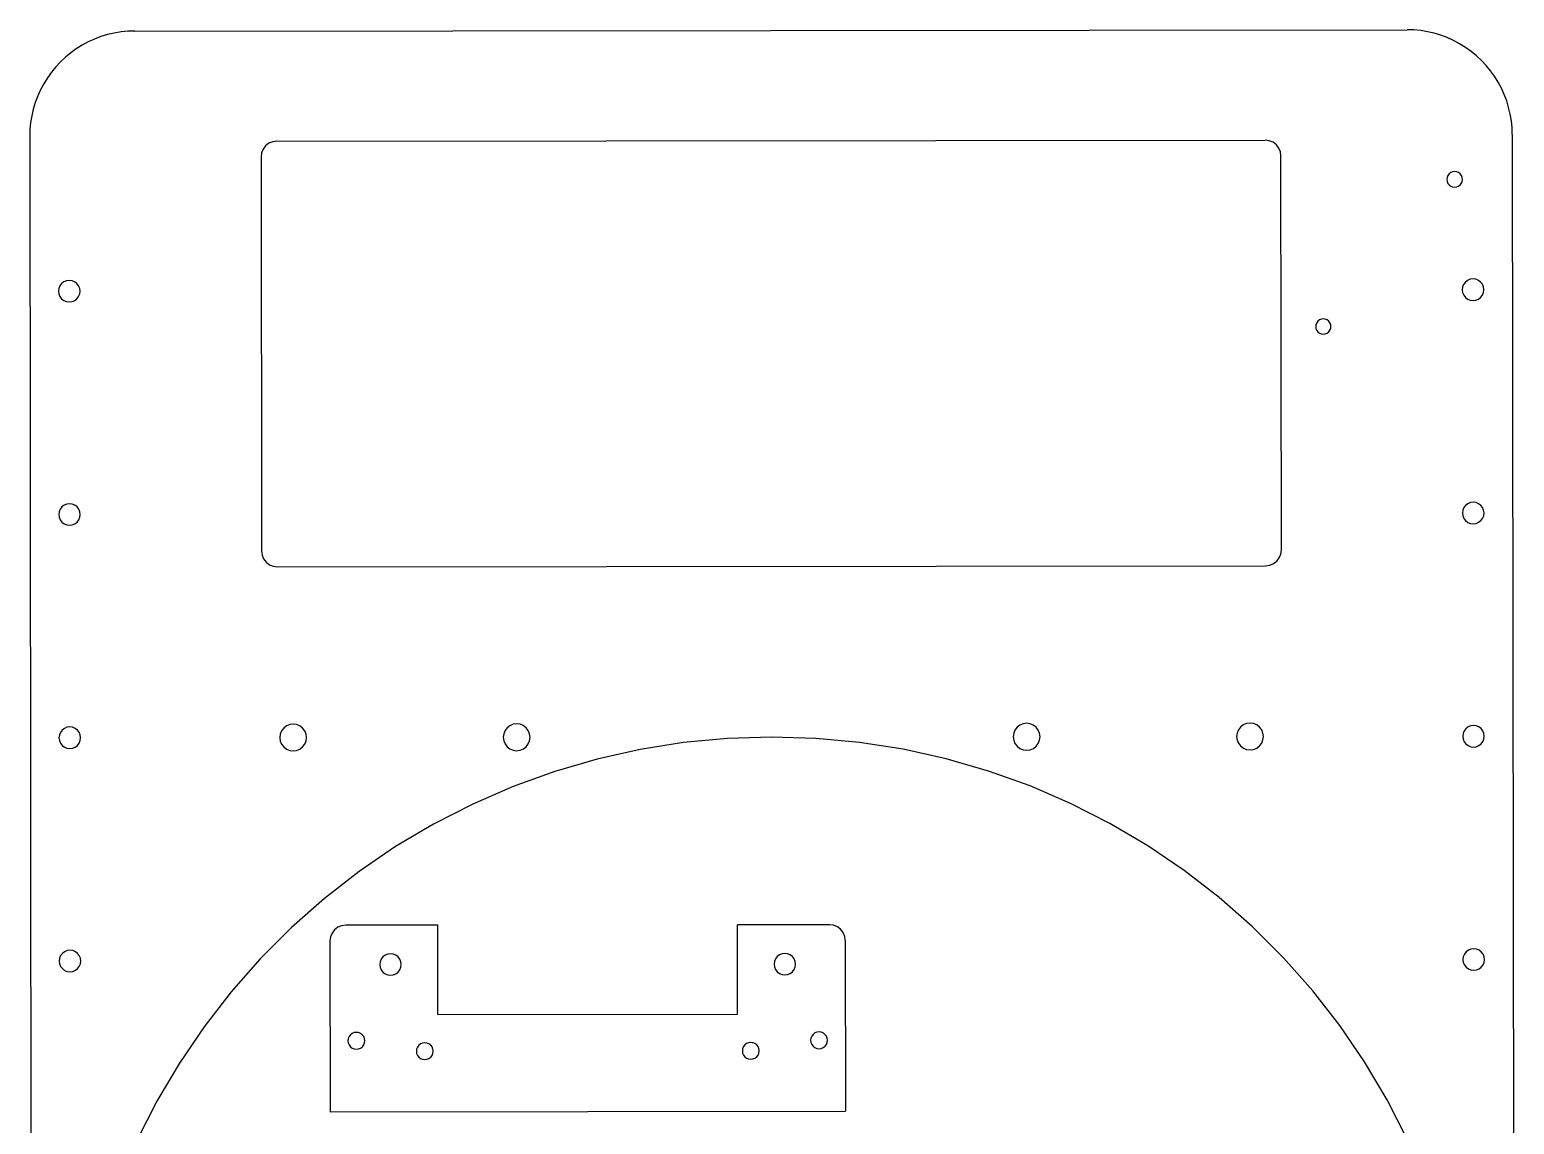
# Model space of a CAD drawing. Extents: x -136 to 146, y -207 to 202.
# Drawn here: x -136 to 146.4, y -6 to 202.1 of the extents above; entities that cross this region are included whole.
import ezdxf

# ---------------------------------------------------------------- set-up
doc = ezdxf.new("R2010")
doc.units = 0
doc.layers.get('0').update_dxf_attribs({"linetype": 'CONTINUOUS'})

msp = doc.modelspace()

# ---------------------------------------------------------------- linework, layer by layer
for p, q in [((-122.42, 200.81), (-123.64, 200.35)), ((-121.17, 201.2), (-122.42, 200.81)), ((-119.89, 201.49), (-121.17, 201.2)), ((-118.6, 201.71), (-119.89, 201.49)), ((-117.3, 201.84), (-118.6, 201.71)), ((-115.99, 201.88), (-117.3, 201.84)), ((-115.99, 201.88), (126.01, 202.13)), ((127.32, 202.09), (126.01, 202.13)), ((128.62, 201.96), (127.32, 202.09)), ((129.91, 201.75), (128.62, 201.96)), ((131.19, 201.46), (129.91, 201.75)), ((132.44, 201.08), (131.19, 201.46)), ((133.67, 200.62), (132.44, 201.08)), ((134.86, 200.08), (133.67, 200.62)), ((-128.16, 197.74), (-129.17, 196.91)), ((-127.1, 198.5), (-128.16, 197.74)), ((-125.99, 199.19), (-127.1, 198.5)), ((-124.83, 199.81), (-125.99, 199.19)), ((-123.64, 200.35), (-124.83, 199.81)), ((136.01, 199.47), (134.86, 200.08)), ((137.12, 198.78), (136.01, 199.47)), ((138.19, 198.02), (137.12, 198.78)), ((139.2, 197.19), (138.19, 198.02)), ((-131.02, 195.06), (-131.85, 194.05)), ((-130.13, 196.02), (-131.02, 195.06)), ((-129.17, 196.91), (-130.13, 196.02)), ((140.16, 196.3), (139.2, 197.19)), ((141.05, 195.34), (140.16, 196.3)), ((141.89, 194.33), (141.05, 195.34)), ((-132.61, 192.99), (-133.3, 191.87)), ((-131.85, 194.05), (-132.61, 192.99)), ((142.65, 193.27), (141.89, 194.33)), ((143.34, 192.16), (142.65, 193.27)), ((143.96, 191.01), (143.34, 192.16)), ((-134.45, 189.53), (-134.91, 188.31)), ((-133.92, 190.72), (-134.45, 189.53)), ((-133.3, 191.87), (-133.92, 190.72)), ((144.5, 189.82), (143.96, 191.01)), ((144.96, 188.6), (144.5, 189.82)), ((-135.29, 187.05), (-135.59, 185.78)), ((-134.91, 188.31), (-135.29, 187.05)), ((145.34, 187.35), (144.96, 188.6)), ((145.64, 186.07), (145.34, 187.35)), ((-135.8, 184.49), (-135.93, 183.19)), ((-135.59, 185.78), (-135.8, 184.49)), ((145.86, 184.78), (145.64, 186.07)), ((145.99, 183.48), (145.86, 184.78)), ((-135.93, 183.19), (-135.97, 181.88)), ((-135.97, 181.88), (-135.59, -186.7)), ((-89.74, 180.83), (-90.47, 180.53)), ((-88.97, 180.93), (-89.74, 180.83)), ((-88.97, 180.93), (99.03, 181.13)), ((99.81, 181.03), (99.03, 181.13)), ((100.53, 180.73), (99.81, 181.03)), ((101.15, 180.25), (100.53, 180.73)), ((146.03, 182.18), (145.99, 183.48)), ((146.03, 182.18), (146.41, -186.41)), ((-91.86, 178.71), (-91.97, 177.93)), ((-91.97, 177.93), (-91.89, 103.02)), ((-91.56, 179.43), (-91.86, 178.71)), ((-91.09, 180.05), (-91.56, 179.43)), ((-90.47, 180.53), (-91.09, 180.05)), ((101.63, 179.63), (101.15, 180.25)), ((101.93, 178.91), (101.63, 179.63)), ((102.03, 178.13), (101.93, 178.91)), ((102.11, 103.22), (102.03, 178.13)), ((134.68, 175.12), (134.32, 174.97)), ((135.07, 175.17), (134.68, 175.12)), ((135.46, 175.12), (135.07, 175.17)), ((135.82, 174.97), (135.46, 175.12)), ((133.62, 174.06), (133.57, 173.67)), ((133.57, 173.67), (133.62, 173.28)), ((133.77, 174.42), (133.62, 174.06)), ((133.62, 173.28), (133.77, 172.92)), ((134.01, 174.73), (133.77, 174.42)), ((133.77, 172.92), (134.01, 172.61)), ((134.32, 174.97), (134.01, 174.73)), ((134.01, 172.61), (134.32, 172.38)), ((134.32, 172.38), (134.68, 172.23)), ((135.46, 172.23), (135.82, 172.38)), ((136.13, 174.73), (135.82, 174.97)), ((135.82, 172.38), (136.13, 172.62)), ((136.37, 174.42), (136.13, 174.73)), ((136.13, 172.62), (136.37, 172.93)), ((136.52, 174.06), (136.37, 174.42)), ((136.37, 172.93), (136.52, 173.29)), ((136.57, 173.68), (136.52, 174.06)), ((136.52, 173.29), (136.57, 173.68)), ((134.68, 172.23), (135.07, 172.18)), ((135.07, 172.18), (135.46, 172.23)), ((-130.42, 152.95), (-130.49, 152.42)), ((-130.22, 153.45), (-130.42, 152.95)), ((-129.89, 153.87), (-130.22, 153.45)), ((-129.47, 154.2), (-129.89, 153.87)), ((-128.97, 154.4), (-129.47, 154.2)), ((-128.44, 154.47), (-128.97, 154.4)), ((-127.91, 154.4), (-128.44, 154.47)), ((-127.42, 154.2), (-127.91, 154.4)), ((-126.99, 153.87), (-127.42, 154.2)), ((-126.66, 153.45), (-126.99, 153.87)), ((-126.46, 152.96), (-126.66, 153.45)), ((-126.39, 152.43), (-126.46, 152.96)), ((136.58, 153.23), (136.51, 152.7)), ((136.51, 152.7), (136.58, 152.17)), ((136.78, 153.72), (136.58, 153.23)), ((137.11, 154.15), (136.78, 153.72)), ((137.53, 154.47), (137.11, 154.15)), ((138.03, 154.68), (137.53, 154.47)), ((138.56, 154.75), (138.03, 154.68)), ((139.09, 154.68), (138.56, 154.75)), ((139.58, 154.48), (139.09, 154.68)), ((140.01, 154.15), (139.58, 154.48)), ((140.34, 153.73), (140.01, 154.15)), ((140.54, 153.23), (140.34, 153.73)), ((140.61, 152.7), (140.54, 153.23)), ((140.54, 152.17), (140.61, 152.7)), ((-130.49, 152.42), (-130.42, 151.89)), ((-130.42, 151.89), (-130.21, 151.4)), ((-130.21, 151.4), (-129.89, 150.98)), ((-129.89, 150.98), (-129.46, 150.65)), ((-129.46, 150.65), (-128.97, 150.45)), ((-128.97, 150.45), (-128.44, 150.38)), ((-128.44, 150.38), (-127.91, 150.45)), ((-127.91, 150.45), (-127.41, 150.65)), ((-127.41, 150.65), (-126.99, 150.98)), ((-126.99, 150.98), (-126.66, 151.4)), ((-126.66, 151.4), (-126.46, 151.9)), ((-126.46, 151.9), (-126.39, 152.43)), ((136.58, 152.17), (136.79, 151.68)), ((136.79, 151.68), (137.11, 151.25)), ((137.11, 151.25), (137.54, 150.93)), ((137.54, 150.93), (138.03, 150.72)), ((138.03, 150.72), (138.56, 150.65)), ((138.56, 150.65), (139.09, 150.72)), ((139.09, 150.72), (139.59, 150.93)), ((139.59, 150.93), (140.01, 151.25)), ((140.01, 151.25), (140.34, 151.68)), ((140.34, 151.68), (140.54, 152.17)), ((109.36, 146.95), (109.06, 146.72)), ((109.71, 147.1), (109.36, 146.95)), ((110.09, 147.15), (109.71, 147.1)), ((110.46, 147.1), (110.09, 147.15)), ((110.81, 146.95), (110.46, 147.1)), ((111.11, 146.72), (110.81, 146.95)), ((108.69, 146.07), (108.64, 145.7)), ((108.64, 145.7), (108.69, 145.32)), ((108.83, 146.42), (108.69, 146.07)), ((108.69, 145.32), (108.83, 144.97)), ((109.06, 146.72), (108.83, 146.42)), ((108.83, 144.97), (109.06, 144.67)), ((109.06, 144.67), (109.37, 144.45)), ((109.37, 144.45), (109.71, 144.3)), ((109.71, 144.3), (110.09, 144.25)), ((110.09, 144.25), (110.46, 144.3)), ((110.46, 144.3), (110.81, 144.45)), ((110.81, 144.45), (111.11, 144.68)), ((111.34, 146.42), (111.11, 146.72)), ((111.11, 144.68), (111.34, 144.98)), ((111.49, 146.08), (111.34, 146.42)), ((111.34, 144.98), (111.49, 145.33)), ((111.54, 145.7), (111.49, 146.08)), ((111.49, 145.33), (111.54, 145.7)), ((-130.38, 110.5), (-130.44, 109.97)), ((-130.17, 110.99), (-130.38, 110.5)), ((-129.85, 111.42), (-130.17, 110.99)), ((-129.42, 111.74), (-129.85, 111.42)), ((-128.93, 111.95), (-129.42, 111.74)), ((-128.4, 112.02), (-128.93, 111.95)), ((-127.87, 111.95), (-128.4, 112.02)), ((-127.37, 111.75), (-127.87, 111.95)), ((-126.95, 111.42), (-127.37, 111.75)), ((-126.62, 111), (-126.95, 111.42)), ((-126.42, 110.5), (-126.62, 111)), ((-126.34, 109.97), (-126.42, 110.5)), ((136.62, 110.78), (136.56, 110.25)), ((136.56, 110.25), (136.63, 109.72)), ((136.83, 111.27), (136.62, 110.78)), ((137.15, 111.7), (136.83, 111.27)), ((137.58, 112.02), (137.15, 111.7)), ((138.07, 112.23), (137.58, 112.02)), ((138.6, 112.3), (138.07, 112.23)), ((139.13, 112.23), (138.6, 112.3)), ((139.63, 112.02), (139.13, 112.23)), ((140.05, 111.7), (139.63, 112.02)), ((140.38, 111.27), (140.05, 111.7)), ((140.58, 110.78), (140.38, 111.27)), ((140.66, 110.25), (140.58, 110.78)), ((140.59, 109.72), (140.66, 110.25)), ((-130.44, 109.97), (-130.37, 109.44)), ((-130.37, 109.44), (-130.17, 108.95)), ((-130.17, 108.95), (-129.84, 108.52)), ((-129.84, 108.52), (-129.42, 108.2)), ((-129.42, 108.2), (-128.92, 107.99)), ((-128.92, 107.99), (-128.39, 107.92)), ((-128.39, 107.92), (-127.86, 108)), ((-127.86, 108), (-127.37, 108.2)), ((-127.37, 108.2), (-126.94, 108.53)), ((-126.94, 108.53), (-126.62, 108.95)), ((-126.62, 108.95), (-126.41, 109.44)), ((-126.41, 109.44), (-126.34, 109.97)), ((136.63, 109.72), (136.83, 109.22)), ((136.83, 109.22), (137.16, 108.8)), ((137.16, 108.8), (137.58, 108.47)), ((137.58, 108.47), (138.08, 108.27)), ((138.08, 108.27), (138.61, 108.2)), ((138.61, 108.2), (139.14, 108.27)), ((139.14, 108.27), (139.63, 108.48)), ((139.63, 108.48), (140.06, 108.8)), ((140.06, 108.8), (140.38, 109.23)), ((140.38, 109.23), (140.59, 109.72)), ((-91.89, 103.02), (-91.78, 102.24)), ((-91.78, 102.24), (-91.48, 101.52)), ((101.24, 101.1), (101.71, 101.72)), ((101.71, 101.72), (102.01, 102.44)), ((102.01, 102.44), (102.11, 103.22)), ((-91.48, 101.52), (-91.01, 100.9)), ((-91.01, 100.9), (-90.38, 100.42)), ((-90.38, 100.42), (-89.66, 100.13)), ((-89.66, 100.13), (-88.88, 100.02)), ((-88.88, 100.02), (99.12, 100.22)), ((99.12, 100.22), (99.89, 100.32)), ((99.89, 100.32), (100.62, 100.62)), ((100.62, 100.62), (101.24, 101.1)), ((-130.33, 68.05), (-130.4, 67.52)), ((-130.13, 68.54), (-130.33, 68.05)), ((-129.8, 68.97), (-130.13, 68.54)), ((-129.38, 69.29), (-129.8, 68.97)), ((-128.88, 69.5), (-129.38, 69.29)), ((-128.35, 69.57), (-128.88, 69.5)), ((-127.82, 69.5), (-128.35, 69.57)), ((-127.33, 69.3), (-127.82, 69.5)), ((-126.9, 68.97), (-127.33, 69.3)), ((-126.58, 68.55), (-126.9, 68.97)), ((-126.37, 68.05), (-126.58, 68.55)), ((-126.3, 67.52), (-126.37, 68.05)), ((-88.31, 68.22), (-88.4, 67.56)), ((-88.06, 68.84), (-88.31, 68.22)), ((-87.66, 69.36), (-88.06, 68.84)), ((-87.13, 69.77), (-87.66, 69.36)), ((-86.51, 70.02), (-87.13, 69.77)), ((-85.85, 70.11), (-86.51, 70.02)), ((-85.19, 70.03), (-85.85, 70.11)), ((-84.58, 69.77), (-85.19, 70.03)), ((-84.05, 69.37), (-84.58, 69.77)), ((-83.64, 68.84), (-84.05, 69.37)), ((-83.39, 68.23), (-83.64, 68.84)), ((-83.3, 67.57), (-83.39, 68.23)), ((-45.81, 68.27), (-45.9, 67.61)), ((-45.56, 68.88), (-45.81, 68.27)), ((-45.16, 69.41), (-45.56, 68.88)), ((-44.63, 69.81), (-45.16, 69.41)), ((-44.01, 70.07), (-44.63, 69.81)), ((-43.35, 70.16), (-44.01, 70.07)), ((-42.69, 70.07), (-43.35, 70.16)), ((-42.08, 69.82), (-42.69, 70.07)), ((-41.55, 69.41), (-42.08, 69.82)), ((-41.14, 68.88), (-41.55, 69.41)), ((-40.89, 68.27), (-41.14, 68.88)), ((-40.8, 67.61), (-40.89, 68.27)), ((51.19, 68.37), (51.1, 67.71)), ((51.44, 68.98), (51.19, 68.37)), ((51.84, 69.51), (51.44, 68.98)), ((52.37, 69.91), (51.84, 69.51)), ((52.99, 70.17), (52.37, 69.91)), ((53.65, 70.26), (52.99, 70.17)), ((54.31, 70.17), (53.65, 70.26)), ((54.92, 69.92), (54.31, 70.17)), ((55.45, 69.51), (54.92, 69.92)), ((55.86, 68.99), (55.45, 69.51)), ((56.11, 68.37), (55.86, 68.99)), ((56.2, 67.71), (56.11, 68.37)), ((93.69, 68.41), (93.6, 67.75)), ((93.94, 69.02), (93.69, 68.41)), ((94.34, 69.55), (93.94, 69.02)), ((94.87, 69.96), (94.34, 69.55)), ((95.49, 70.21), (94.87, 69.96)), ((96.15, 70.3), (95.49, 70.21)), ((96.81, 70.21), (96.15, 70.3)), ((97.42, 69.96), (96.81, 70.21)), ((97.95, 69.56), (97.42, 69.96)), ((98.36, 69.03), (97.95, 69.56)), ((98.61, 68.41), (98.36, 69.03)), ((98.7, 67.76), (98.61, 68.41)), ((136.67, 68.33), (136.6, 67.8)), ((136.6, 67.8), (136.67, 67.27)), ((136.87, 68.82), (136.67, 68.33)), ((137.2, 69.24), (136.87, 68.82)), ((137.62, 69.57), (137.2, 69.24)), ((138.12, 69.77), (137.62, 69.57)), ((138.65, 69.84), (138.12, 69.77)), ((139.18, 69.78), (138.65, 69.84)), ((139.67, 69.57), (139.18, 69.78)), ((140.1, 69.25), (139.67, 69.57)), ((140.42, 68.82), (140.1, 69.25)), ((140.63, 68.33), (140.42, 68.82)), ((140.7, 67.8), (140.63, 68.33)), ((140.63, 67.27), (140.7, 67.8)), ((-130.4, 67.52), (-130.33, 66.99)), ((-130.33, 66.99), (-130.12, 66.5)), ((-130.12, 66.5), (-129.8, 66.07)), ((-129.8, 66.07), (-129.37, 65.75)), ((-129.37, 65.75), (-128.88, 65.54)), ((-128.88, 65.54), (-128.35, 65.47)), ((-128.35, 65.47), (-127.82, 65.54)), ((-127.82, 65.54), (-127.32, 65.75)), ((-127.32, 65.75), (-126.9, 66.07)), ((-126.9, 66.07), (-126.57, 66.5)), ((-126.57, 66.5), (-126.37, 66.99)), ((-126.37, 66.99), (-126.3, 67.52)), ((-88.4, 67.56), (-88.31, 66.9)), ((-88.31, 66.9), (-88.06, 66.29)), ((-88.06, 66.29), (-87.65, 65.76)), ((-87.65, 65.76), (-87.12, 65.36)), ((-87.12, 65.36), (-86.51, 65.1)), ((-86.51, 65.1), (-85.85, 65.02)), ((-85.85, 65.02), (-85.19, 65.11)), ((-85.19, 65.11), (-84.57, 65.36)), ((-84.57, 65.36), (-84.05, 65.77)), ((-84.05, 65.77), (-83.64, 66.29)), ((-83.64, 66.29), (-83.39, 66.91)), ((-83.39, 66.91), (-83.3, 67.57)), ((-45.9, 67.61), (-45.81, 66.95)), ((-45.81, 66.95), (-45.56, 66.33)), ((-45.56, 66.33), (-45.15, 65.81)), ((-45.15, 65.81), (-44.62, 65.4)), ((-44.62, 65.4), (-44.01, 65.15)), ((-44.01, 65.15), (-43.35, 65.06)), ((-43.35, 65.06), (-42.69, 65.15)), ((-42.69, 65.15), (-42.07, 65.4)), ((-42.07, 65.4), (-41.55, 65.81)), ((-41.55, 65.81), (-41.14, 66.34)), ((-41.14, 66.34), (-40.89, 66.95)), ((-40.89, 66.95), (-40.8, 67.61)), ((-19.86, 65.27), (-28.05, 63.44)), ((-11.58, 66.59), (-19.86, 65.27)), ((-3.23, 67.39), (-11.58, 66.59)), ((5.15, 67.66), (-3.23, 67.39)), ((13.53, 67.4), (5.15, 67.66)), ((21.88, 66.62), (13.53, 67.4)), ((30.17, 65.32), (21.88, 66.62)), ((38.35, 63.5), (30.17, 65.32)), ((51.1, 67.71), (51.19, 67.05)), ((51.19, 67.05), (51.44, 66.43)), ((51.44, 66.43), (51.85, 65.91)), ((51.85, 65.91), (52.38, 65.5)), ((52.38, 65.5), (52.99, 65.25)), ((52.99, 65.25), (53.65, 65.16)), ((53.65, 65.16), (54.31, 65.25)), ((54.31, 65.25), (54.93, 65.5)), ((54.93, 65.5), (55.45, 65.91)), ((55.45, 65.91), (55.86, 66.44)), ((55.86, 66.44), (56.11, 67.05)), ((56.11, 67.05), (56.2, 67.71)), ((93.6, 67.75), (93.69, 67.09)), ((93.69, 67.09), (93.94, 66.48)), ((93.94, 66.48), (94.35, 65.95)), ((94.35, 65.95), (94.88, 65.55)), ((94.88, 65.55), (95.49, 65.29)), ((95.49, 65.29), (96.15, 65.21)), ((96.15, 65.21), (96.81, 65.29)), ((96.81, 65.29), (97.43, 65.55)), ((97.43, 65.55), (97.95, 65.95)), ((97.95, 65.95), (98.36, 66.48)), ((98.36, 66.48), (98.61, 67.1)), ((98.61, 67.1), (98.7, 67.76)), ((136.67, 67.27), (136.87, 66.77)), ((136.87, 66.77), (137.2, 66.35)), ((137.2, 66.35), (137.63, 66.02)), ((137.63, 66.02), (138.12, 65.82)), ((138.12, 65.82), (138.65, 65.75)), ((138.65, 65.75), (139.18, 65.82)), ((139.18, 65.82), (139.68, 66.02)), ((139.68, 66.02), (140.1, 66.35)), ((140.1, 66.35), (140.43, 66.78)), ((140.43, 66.78), (140.63, 67.27)), ((-28.05, 63.44), (-36.1, 61.09)), ((46.41, 61.18), (38.35, 63.5)), ((-36.1, 61.09), (-43.99, 58.24)), ((54.3, 58.35), (46.41, 61.18)), ((-43.99, 58.24), (-51.68, 54.91)), ((62, 55.03), (54.3, 58.35)), ((-51.68, 54.91), (-59.15, 51.1)), ((69.48, 51.23), (62, 55.03)), ((-59.15, 51.1), (-66.36, 46.83)), ((76.7, 46.97), (69.48, 51.23)), ((-66.36, 46.83), (-73.29, 42.11)), ((83.65, 42.27), (76.7, 46.97)), ((-73.29, 42.11), (-79.91, 36.97)), ((90.28, 37.15), (83.65, 42.27)), ((-79.91, 36.97), (-86.2, 31.42)), ((96.57, 31.61), (90.28, 37.15)), ((-86.2, 31.42), (-92.12, 25.49)), ((-77.35, 31.48), (-77.97, 31)), ((-76.63, 31.78), (-77.35, 31.48)), ((-75.85, 31.88), (-76.63, 31.78)), ((-58.35, 31.9), (-75.85, 31.88)), ((-58.33, 14.92), (-58.35, 31.9)), ((16.15, 31.98), (-1.35, 31.96)), ((-1.33, 14.98), (-1.35, 31.96)), ((16.93, 31.88), (16.15, 31.98)), ((17.65, 31.58), (16.93, 31.88)), ((18.27, 31.1), (17.65, 31.58)), ((18.75, 30.48), (18.27, 31.1)), ((102.51, 25.69), (96.57, 31.61)), ((-78.74, 29.66), (-78.85, 28.88)), ((-78.85, 28.88), (-78.81, -3.58)), ((-78.45, 30.38), (-78.74, 29.66)), ((-77.97, 31), (-78.45, 30.38)), ((19.05, 29.76), (18.75, 30.48)), ((19.15, 28.99), (19.05, 29.76)), ((19.15, 28.99), (19.19, -3.48)), ((-130.29, 25.6), (-130.36, 25.07)), ((-130.08, 26.09), (-130.29, 25.6)), ((-129.76, 26.52), (-130.08, 26.09)), ((-129.33, 26.84), (-129.76, 26.52)), ((-128.84, 27.05), (-129.33, 26.84)), ((-128.31, 27.12), (-128.84, 27.05)), ((-127.78, 27.05), (-128.31, 27.12)), ((-127.28, 26.84), (-127.78, 27.05)), ((-126.86, 26.52), (-127.28, 26.84)), ((-126.53, 26.09), (-126.86, 26.52)), ((-126.33, 25.6), (-126.53, 26.09)), ((-126.26, 25.07), (-126.33, 25.6)), ((-92.12, 25.49), (-97.66, 19.2)), ((-69.12, 25.42), (-69.32, 24.93)), ((-68.79, 25.85), (-69.12, 25.42)), ((-68.37, 26.17), (-68.79, 25.85)), ((-67.87, 26.38), (-68.37, 26.17)), ((-67.34, 26.45), (-67.87, 26.38)), ((-66.81, 26.38), (-67.34, 26.45)), ((-66.32, 26.18), (-66.81, 26.38)), ((-65.89, 25.85), (-66.32, 26.18)), ((-65.57, 25.43), (-65.89, 25.85)), ((-65.36, 24.93), (-65.57, 25.43)), ((5.88, 25.5), (5.68, 25.01)), ((6.21, 25.93), (5.88, 25.5)), ((6.63, 26.25), (6.21, 25.93)), ((7.13, 26.46), (6.63, 26.25)), ((7.66, 26.53), (7.13, 26.46)), ((8.19, 26.46), (7.66, 26.53)), ((8.68, 26.25), (8.19, 26.46)), ((9.11, 25.93), (8.68, 26.25)), ((9.43, 25.5), (9.11, 25.93)), ((9.64, 25.01), (9.43, 25.5)), ((108.06, 19.42), (102.51, 25.69)), ((136.71, 25.87), (136.64, 25.34)), ((136.92, 26.37), (136.71, 25.87)), ((137.24, 26.79), (136.92, 26.37)), ((137.67, 27.12), (137.24, 26.79)), ((138.16, 27.32), (137.67, 27.12)), ((138.69, 27.39), (138.16, 27.32)), ((139.22, 27.32), (138.69, 27.39)), ((139.72, 27.12), (139.22, 27.32)), ((140.14, 26.79), (139.72, 27.12)), ((140.47, 26.37), (140.14, 26.79)), ((140.67, 25.88), (140.47, 26.37)), ((140.74, 25.35), (140.67, 25.88)), ((-130.36, 25.07), (-130.29, 24.54)), ((-130.29, 24.54), (-130.08, 24.04)), ((-130.08, 24.04), (-129.75, 23.62)), ((-129.75, 23.62), (-129.33, 23.29)), ((-129.33, 23.29), (-128.84, 23.09)), ((-128.84, 23.09), (-128.3, 23.02)), ((-128.3, 23.02), (-127.77, 23.09)), ((-127.77, 23.09), (-127.28, 23.3)), ((-127.28, 23.3), (-126.86, 23.62)), ((-126.86, 23.62), (-126.53, 24.05)), ((-126.53, 24.05), (-126.33, 24.54)), ((-126.33, 24.54), (-126.26, 25.07)), ((-69.32, 24.93), (-69.39, 24.4)), ((-69.39, 24.4), (-69.32, 23.87)), ((-69.32, 23.87), (-69.12, 23.38)), ((-69.12, 23.38), (-68.79, 22.95)), ((-68.79, 22.95), (-68.36, 22.63)), ((-68.36, 22.63), (-67.87, 22.42)), ((-66.81, 22.42), (-66.31, 22.63)), ((-66.31, 22.63), (-65.89, 22.95)), ((-65.89, 22.95), (-65.57, 23.38)), ((-65.57, 23.38), (-65.36, 23.87)), ((-65.29, 24.4), (-65.36, 24.93)), ((-65.36, 23.87), (-65.29, 24.4)), ((5.68, 25.01), (5.61, 24.48)), ((5.61, 24.48), (5.68, 23.95)), ((5.68, 23.95), (5.88, 23.45)), ((5.88, 23.45), (6.21, 23.03)), ((6.21, 23.03), (6.64, 22.7)), ((6.64, 22.7), (7.13, 22.5)), ((8.19, 22.5), (8.69, 22.71)), ((8.69, 22.71), (9.11, 23.03)), ((9.11, 23.03), (9.43, 23.46)), ((9.43, 23.46), (9.64, 23.95)), ((9.71, 24.48), (9.64, 25.01)), ((9.64, 23.95), (9.71, 24.48)), ((136.64, 25.34), (136.71, 24.81)), ((136.71, 24.81), (136.92, 24.32)), ((136.92, 24.32), (137.25, 23.9)), ((137.25, 23.9), (137.67, 23.57)), ((137.67, 23.57), (138.16, 23.37)), ((138.16, 23.37), (138.7, 23.3)), ((138.7, 23.3), (139.23, 23.37)), ((139.23, 23.37), (139.72, 23.57)), ((139.72, 23.57), (140.14, 23.9)), ((140.14, 23.9), (140.47, 24.32)), ((140.47, 24.32), (140.67, 24.82)), ((140.67, 24.82), (140.74, 25.35)), ((-67.87, 22.42), (-67.34, 22.35)), ((-67.34, 22.35), (-66.81, 22.42)), ((7.13, 22.5), (7.66, 22.43)), ((7.66, 22.43), (8.19, 22.5)), ((-97.66, 19.2), (-102.8, 12.58)), ((113.21, 12.8), (108.06, 19.42)), ((-58.33, 14.92), (-1.33, 14.98)), ((-102.8, 12.58), (-107.5, 5.65)), ((-74.24, 11.45), (-74.63, 11.29)), ((-73.83, 11.51), (-74.24, 11.45)), ((-73.41, 11.46), (-73.83, 11.51)), ((-73.03, 11.3), (-73.41, 11.46)), ((-72.7, 11.04), (-73.03, 11.3)), ((13.37, 11.39), (13.04, 11.13)), ((13.76, 11.55), (13.37, 11.39)), ((14.17, 11.6), (13.76, 11.55)), ((14.59, 11.55), (14.17, 11.6)), ((14.97, 11.39), (14.59, 11.55)), ((15.3, 11.13), (14.97, 11.39)), ((117.93, 5.88), (113.21, 12.8)), ((-75.37, 10.32), (-75.43, 9.91)), ((-75.43, 9.91), (-75.37, 9.5)), ((-75.21, 10.71), (-75.37, 10.32)), ((-75.37, 9.5), (-75.21, 9.11)), ((-74.96, 11.04), (-75.21, 10.71)), ((-75.21, 9.11), (-74.96, 8.78)), ((-74.63, 11.29), (-74.96, 11.04)), ((-74.96, 8.78), (-74.62, 8.53)), ((-74.62, 8.53), (-74.24, 8.37)), ((-73.41, 8.37), (-73.02, 8.53)), ((-73.02, 8.53), (-72.69, 8.78)), ((-72.44, 10.71), (-72.7, 11.04)), ((-72.69, 8.78), (-72.44, 9.11)), ((-72.28, 10.33), (-72.44, 10.71)), ((-72.44, 9.11), (-72.28, 9.5)), ((-72.23, 9.91), (-72.28, 10.33)), ((-72.28, 9.5), (-72.23, 9.91)), ((-62.21, 8.72), (-62.37, 8.34)), ((-61.96, 9.06), (-62.21, 8.72)), ((-61.63, 9.31), (-61.96, 9.06)), ((-61.24, 9.47), (-61.63, 9.31)), ((-60.83, 9.52), (-61.24, 9.47)), ((-60.41, 9.47), (-60.83, 9.52)), ((-60.03, 9.31), (-60.41, 9.47)), ((-59.69, 9.06), (-60.03, 9.31)), ((-59.44, 8.73), (-59.69, 9.06)), ((-59.28, 8.34), (-59.44, 8.73)), ((-0.21, 8.79), (-0.37, 8.4)), ((0.04, 9.12), (-0.21, 8.79)), ((0.37, 9.37), (0.04, 9.12)), ((0.76, 9.53), (0.37, 9.37)), ((1.17, 9.59), (0.76, 9.53)), ((1.59, 9.53), (1.17, 9.59)), ((1.97, 9.38), (1.59, 9.53)), ((2.31, 9.12), (1.97, 9.38)), ((2.56, 8.79), (2.31, 9.12)), ((2.72, 8.41), (2.56, 8.79)), ((12.63, 10.41), (12.57, 10)), ((12.57, 10), (12.63, 9.59)), ((12.79, 10.8), (12.63, 10.41)), ((12.63, 9.59), (12.79, 9.2)), ((13.04, 11.13), (12.79, 10.8)), ((12.79, 9.2), (13.04, 8.87)), ((13.04, 8.87), (13.37, 8.62)), ((13.37, 8.62), (13.76, 8.46)), ((14.59, 8.46), (14.97, 8.62)), ((14.97, 8.62), (15.31, 8.87)), ((15.56, 10.8), (15.3, 11.13)), ((15.31, 8.87), (15.56, 9.2)), ((15.72, 10.42), (15.56, 10.8)), ((15.56, 9.2), (15.72, 9.59)), ((15.77, 10), (15.72, 10.42)), ((15.72, 9.59), (15.77, 10)), ((-74.24, 8.37), (-73.82, 8.31)), ((-73.82, 8.31), (-73.41, 8.37)), ((-62.37, 8.34), (-62.42, 7.92)), ((-62.42, 7.92), (-62.37, 7.51)), ((-62.37, 7.51), (-62.21, 7.13)), ((-62.21, 7.13), (-61.95, 6.8)), ((-61.95, 6.8), (-61.62, 6.54)), ((-61.62, 6.54), (-61.24, 6.38)), ((-61.24, 6.38), (-60.82, 6.33)), ((-60.82, 6.33), (-60.41, 6.38)), ((-60.41, 6.38), (-60.02, 6.54)), ((-60.02, 6.54), (-59.69, 6.8)), ((-59.69, 6.8), (-59.44, 7.13)), ((-59.44, 7.13), (-59.28, 7.51)), ((-59.22, 7.93), (-59.28, 8.34)), ((-59.28, 7.51), (-59.22, 7.93)), ((-0.37, 8.4), (-0.42, 7.99)), ((-0.42, 7.99), (-0.37, 7.58)), ((-0.37, 7.58), (-0.21, 7.19)), ((-0.21, 7.19), (0.05, 6.86)), ((0.05, 6.86), (0.38, 6.61)), ((0.38, 6.61), (0.76, 6.45)), ((0.76, 6.45), (1.18, 6.39)), ((1.18, 6.39), (1.59, 6.45)), ((1.59, 6.45), (1.98, 6.61)), ((1.98, 6.61), (2.31, 6.86)), ((2.31, 6.86), (2.56, 7.19)), ((2.56, 7.19), (2.72, 7.58)), ((2.78, 7.99), (2.72, 8.41)), ((2.72, 7.58), (2.78, 7.99)), ((13.76, 8.46), (14.18, 8.4)), ((14.18, 8.4), (14.59, 8.46)), ((122.21, -1.33), (117.93, 5.88)), ((-107.5, 5.65), (-111.77, -1.57)), ((-111.77, -1.57), (-115.57, -9.04)), ((126.02, -8.79), (122.21, -1.33)), ((-78.81, -3.58), (19.19, -3.48))]:
    msp.add_line(p, q)

doc.saveas('drawing.dxf')
